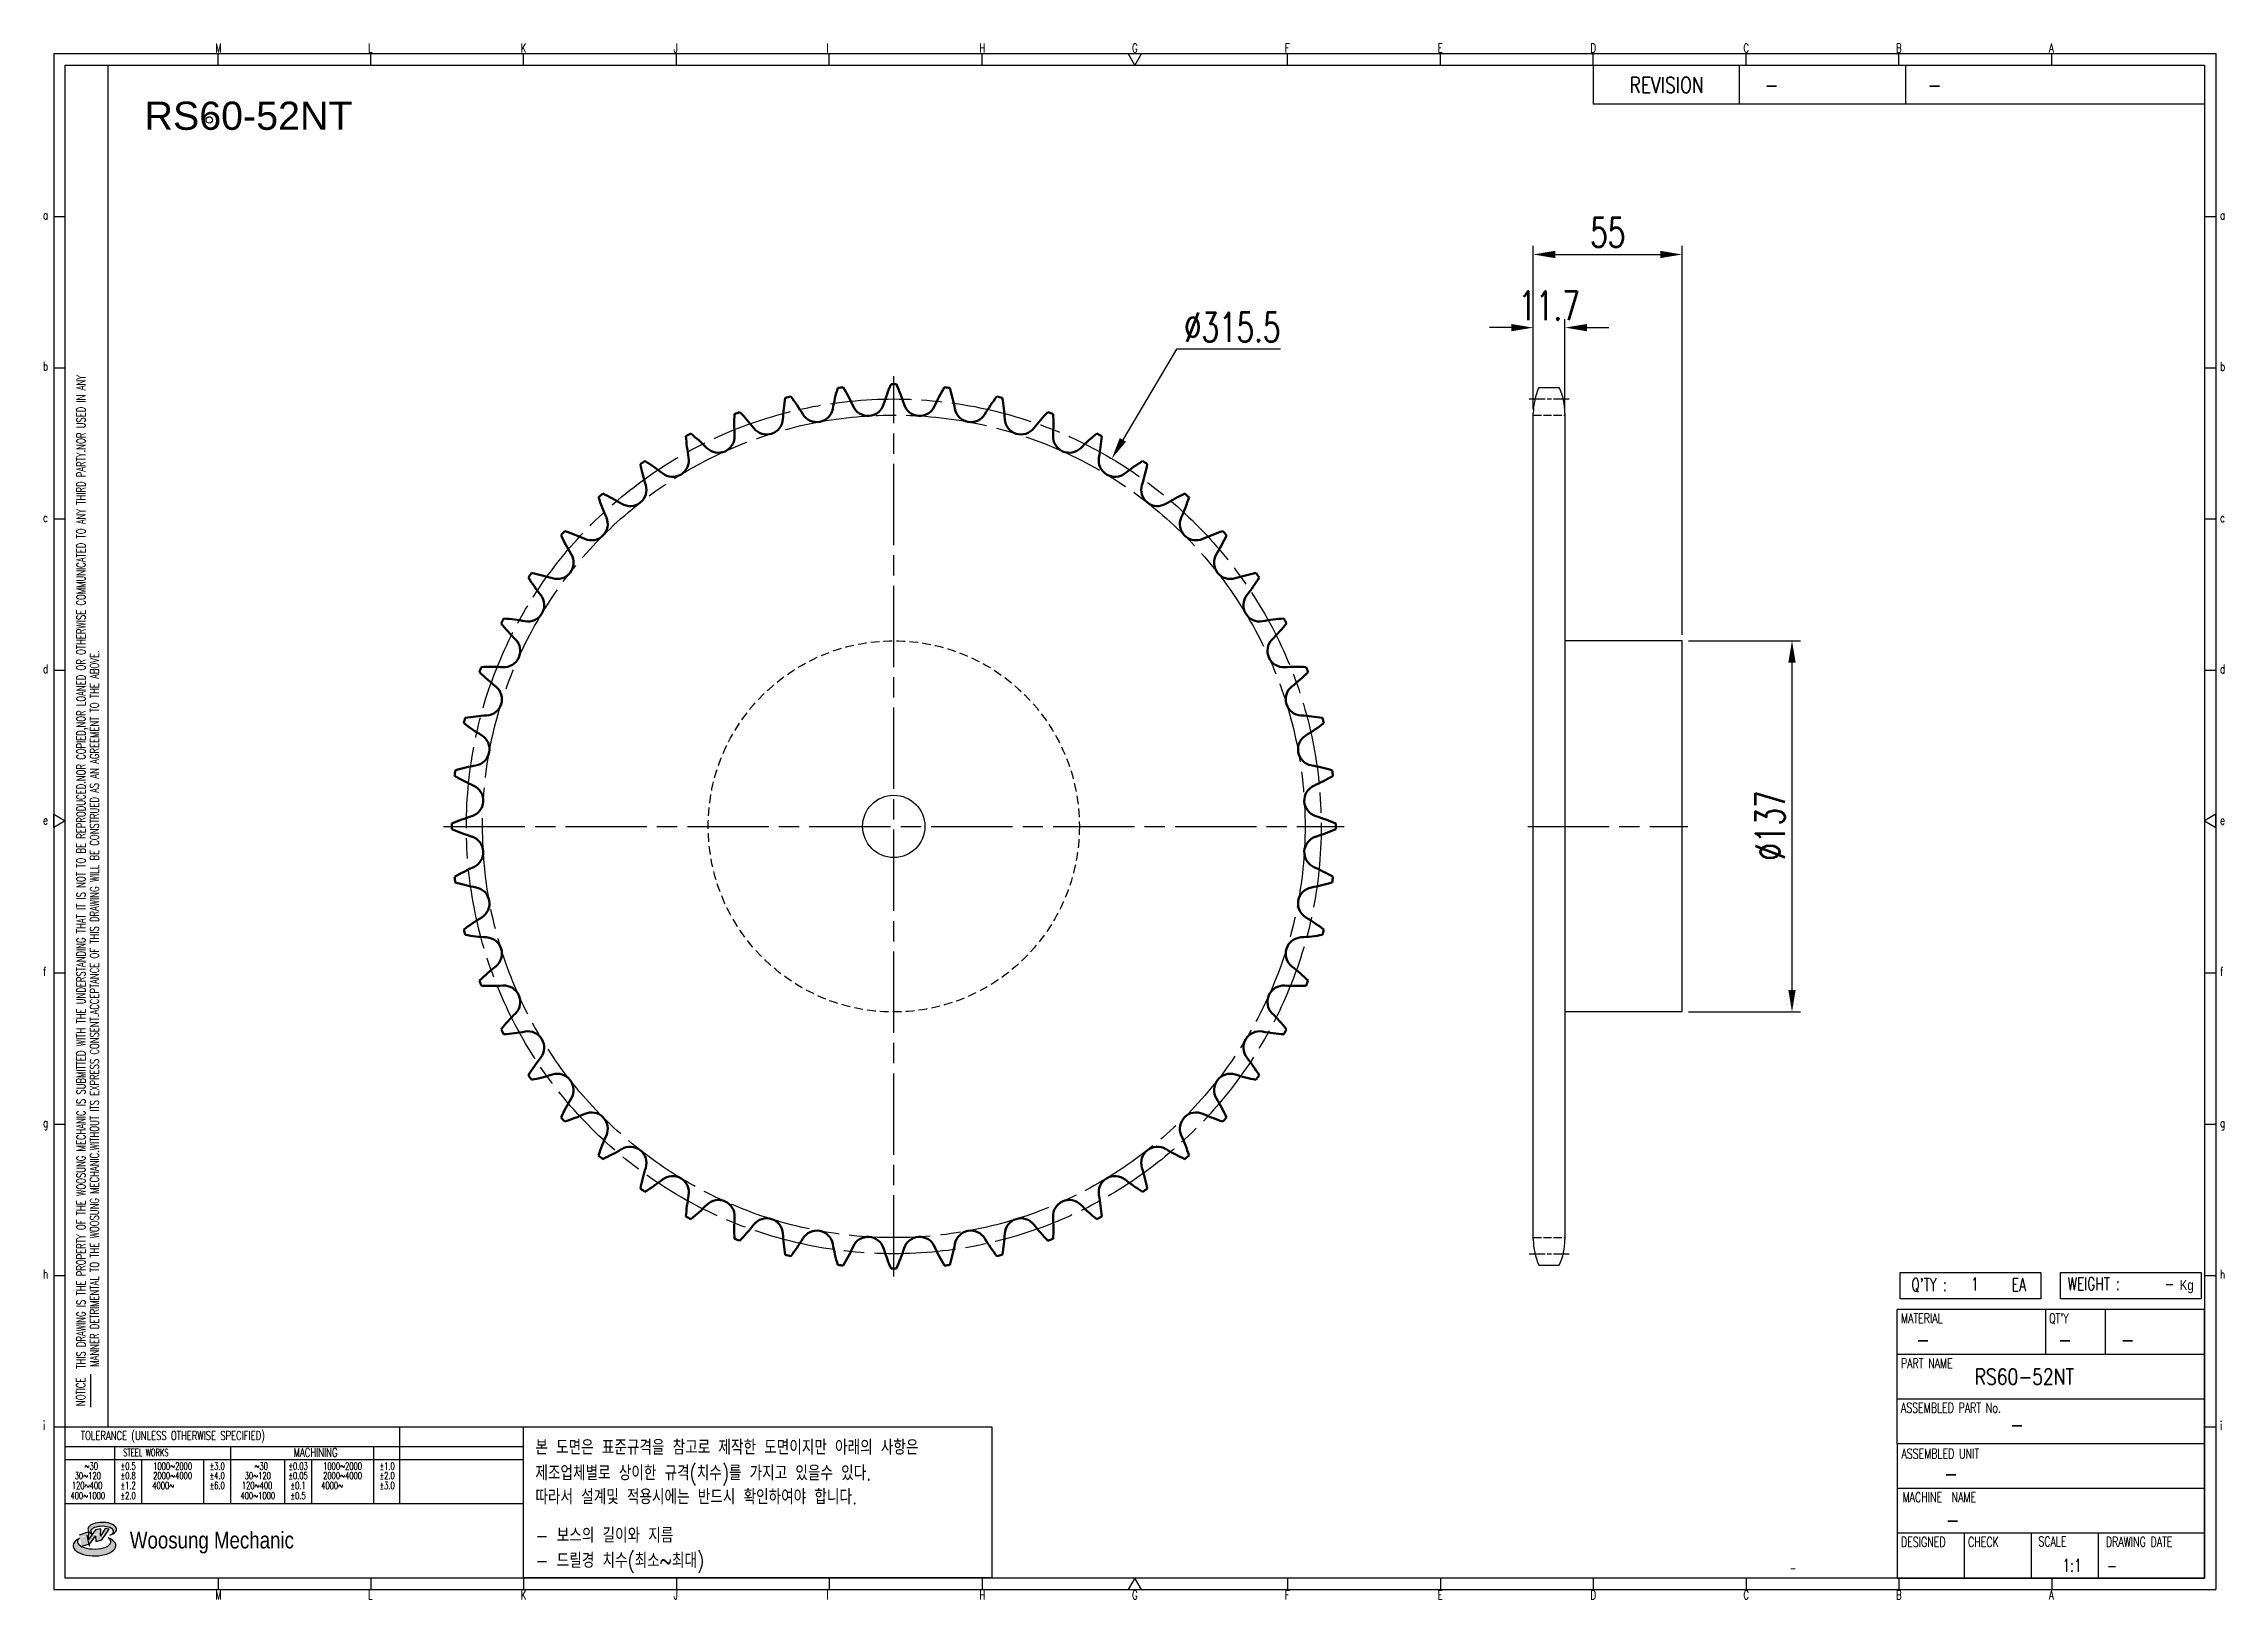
# Model space of a CAD drawing. Header units: millimetres. Extents: x 24103 to 24908, y 28 to 602.
import ezdxf
from ezdxf.enums import TextEntityAlignment as Align

# ---------------------------------------------------------------- set-up
doc = ezdxf.new("R2010")
doc.units = ezdxf.units.MM
for name, pattern in [('AM_ISO02W050', [7.5, 6, -1.5]), ('AM_ISO02W050x2', [3.75, 3, -0.75]), ('AM_ISO08W050', [18, 12, -1.5, 3, -1.5]), ('AM_ISO08W050x2', [9, 6, -0.75, 1.5, -0.75]), ('HIDDEN', [9.525, 6.35, -3.175])]:
    doc.linetypes.add(name, pattern=pattern)
for name, color, linetype, lineweight in [('AM_0N', 7, 'Continuous', 50), ('AM_3N', 6, 'AM_ISO02W050', 25), ('AM_7', 4, 'AM_ISO08W050', 25), ('AM_7N', 4, 'AM_ISO08W050', 25)]:
    doc.layers.add(name, color=color, linetype=linetype, lineweight=lineweight)
for name, color, linetype in [('HL', 2, 'HIDDEN'), ('S-DIM', 7, 'Continuous'), ('TITLE', 7, 'Continuous'), ('도면레이아웃', 7, 'Continuous')]:
    doc.layers.add(name, color=color, linetype=linetype)
doc.styles.add('HAN', font='ROMANS.shx', dxfattribs={"width": 0.7, "bigfont": 'whgtxt.shx'})
doc.styles.add('HKD_ST2', font='romans.shx', dxfattribs={"width": 0.7, "height": 4, "bigfont": '@extfont2.shx'})
doc.styles.add('HSG', font='SIMPLEX.shx', dxfattribs={"width": 0.7, "bigfont": 'HSG.shx'})
doc.styles.add('ROMANS', font='romans.shx', dxfattribs={"width": 0.7, "bigfont": 'whgtxt.shx'})
doc.styles.add('SLDTEXTSTYLE4', font='arial.ttf', dxfattribs={"width": 0.8})
doc.styles.get("Standard").update_dxf_attribs({"font": 'arial.ttf'})
doc.dimstyles.new('APP23', dxfattribs={"dimscale": 4.5, "dimtxt": 2.4, "dimasz": 1.8, "dimexe": 0.7, "dimexo": 0.5, "dimgap": 0.6, "dimtad": 1, "dimtoh": 1, "dimdec": 1, "dimrnd": 0.01, "dimzin": 9, "dimdsep": 46, "dimtxsty": 'HSG', "dimcen": 0, "dimclrd": 1, "dimclre": 1, "dimclrt": 256, "dimazin": 2, "dimtp": 1, "dimtm": 1, "dimtfac": 0.5, "dimtdec": 1, "dimtix": 1, "dimtofl": 0, "dimtmove": 0, "dimatfit": 3, "dimfxl": 0, "dimtvp": 1, "dimtolj": 2, "dimlwd": -1, "dimlwe": -1, "dimarcsym": 0})

# ---------------------------------------------------------------- blocks, each defined once
blk = doc.blocks.new('SUYWSHJH')
at = {"layer": '도면레이아웃'}
h = blk.add_hatch(color=10, dxfattribs=at)
h.paths.add_polyline_path([(1.544, 35.177), (1.554, 34.966), (1.779, 35.034), (2.054, 35.422), (1.908, 35.446), (1.728, 35.167), (1.741, 35.439), (1.547, 35.405), (1.292, 35.041), (1.295, 35.33), (0.943, 35.208), (1.03, 34.8), (1.336, 34.885)])
edge = h.paths.add_edge_path()
edge.add_ellipse((1.795, 35.421), major_axis=(-0.53, 0), ratio=0.487785, start_angle=122.36065, end_angle=403.39574)
edge.add_line((1.411, 35.244), (1.419, 35.261))
edge.add_ellipse((1.798, 35.344), major_axis=(-0.423, 0), ratio=0.444396, start_angle=131.58977, end_angle=386.19408, ccw=False)
edge = h.paths.add_edge_path()
edge.add_ellipse((1.512, 34.815), major_axis=(-0.793, 0), ratio=0.480113, start_angle=314.67633, end_angle=590.85213)
edge.add_ellipse((1.501, 34.958), major_axis=(-0.62, 0), ratio=0.43311, start_angle=331.7024, end_angle=574.42495, ccw=False)
for p, q in [((0, 90.118), (80.15, 90.118)), ((0, 90.118), (0, 33.191)), ((6.089, 89.693), (6.089, 90.118)), ((11.753, 89.693), (11.753, 90.118)), ((17.418, 89.693), (17.418, 90.118)), ((23.082, 89.693), (23.082, 90.118)), ((28.746, 89.693), (28.746, 90.118)), ((34.411, 89.693), (34.411, 90.118)), ((45.739, 89.693), (45.739, 90.118)), ((51.404, 89.693), (51.404, 90.118)), ((57.068, 89.693), (57.068, 90.118)), ((62.732, 89.693), (62.732, 90.118)), ((68.397, 89.693), (68.397, 90.118)), ((74.061, 89.693), (74.061, 90.118)), ((80.15, 90.118), (80.15, 33.191)), ((0, 84.085), (0.425, 84.085)), ((79.725, 84.085), (80.15, 84.085)), ((0, 78.478), (0.425, 78.478)), ((79.725, 78.478), (80.15, 78.478)), ((0, 72.87), (0.425, 72.87)), ((79.725, 72.87), (80.15, 72.87)), ((0, 67.262), (0.425, 67.262)), ((79.725, 67.262), (80.15, 67.262)), ((0, 56.047), (0.425, 56.047)), ((79.725, 56.047), (80.15, 56.047)), ((0, 50.439), (0.425, 50.439)), ((79.725, 50.439), (80.15, 50.439)), ((0, 44.832), (0.425, 44.832)), ((79.725, 44.832), (80.15, 44.832)), ((1.377, 39.947), (1.377, 41.174)), ((0, 39.224), (0.425, 39.224)), ((79.725, 39.224), (80.15, 39.224)), ((0, 33.191), (80.15, 33.191)), ((6.089, 33.616), (6.089, 33.191)), ((11.753, 33.616), (11.753, 33.191)), ((17.418, 33.616), (17.418, 33.191)), ((23.082, 33.616), (23.082, 33.191)), ((28.746, 33.616), (28.746, 33.191)), ((34.411, 33.616), (34.411, 33.191)), ((45.739, 33.616), (45.739, 33.191)), ((51.404, 33.616), (51.404, 33.191)), ((57.068, 33.616), (57.068, 33.191)), ((62.732, 33.616), (62.732, 33.191)), ((68.397, 33.616), (68.397, 33.191)), ((74.061, 33.616), (74.061, 33.191))]:
    blk.add_line(p, q)
at = {"color": 2}
for p, q in [((2.017, 39.224), (2.017, 89.693)), ((0.425, 39.224), (17.418, 39.224)), ((12.816, 39.224), (12.816, 36.382)), ((17.418, 33.616), (17.418, 39.224)), ((0.425, 38.487), (17.418, 38.487)), ((0.425, 38.012), (17.418, 38.012)), ((2.257, 38.487), (2.257, 36.382)), ((3.257, 38.012), (3.257, 36.382)), ((5.557, 38.012), (5.557, 36.382)), ((6.557, 38.5), (6.557, 36.382)), ((8.557, 38.012), (8.557, 36.382)), ((9.557, 38.026), (9.557, 36.382)), ((11.857, 38.487), (11.857, 36.382)), ((0.425, 36.382), (17.418, 36.382))]:
    blk.add_line(p, q, dxfattribs=at)
at = {"color": 6, "ltscale": 0.5}
for p, q in [((57.068, 89.693), (57.068, 88.246)), ((62.47, 89.693), (62.47, 88.246)), ((68.635, 89.693), (68.635, 88.246)), ((79.725, 88.246), (57.068, 88.246)), ((68.336, 38.59), (68.336, 43.563)), ((79.725, 43.563), (68.336, 43.563)), ((73.827, 43.563), (73.827, 41.905)), ((76.037, 43.563), (76.037, 41.905)), ((79.725, 38.59), (79.725, 43.563)), ((79.725, 41.905), (68.336, 41.905)), ((79.725, 40.248), (68.336, 40.248)), ((68.336, 38.59), (68.336, 33.616)), ((79.725, 38.59), (68.336, 38.59)), ((79.725, 33.616), (79.725, 38.59)), ((79.725, 36.932), (68.336, 36.932)), ((79.725, 35.274), (68.336, 35.274)), ((70.822, 33.616), (70.822, 35.274)), ((73.309, 33.616), (73.309, 35.274)), ((75.796, 33.616), (75.796, 35.274)), ((68.336, 33.616), (79.725, 33.616))]:
    blk.add_line(p, q, dxfattribs=at)
for points in [[(40.075, 89.693), (39.83, 90.118), (40.32, 90.118)], [(0.425, 89.693), (79.725, 89.693), (79.725, 33.616), (0.425, 33.616)], [(0.425, 61.679), (0, 61.433), (0, 61.924)], [(79.725, 61.679), (80.15, 61.433), (80.15, 61.924)], [(40.075, 33.616), (39.83, 33.191), (40.32, 33.191)]]:
    blk.add_lwpolyline(points, close=True)
at = {"layer": 'TITLE', "color": 20}
for p, q in [((68.449, 43.961), (68.449, 44.936)), ((68.449, 44.936), (73.654, 44.936)), ((73.654, 44.936), (73.654, 43.961)), ((74.39, 43.961), (74.39, 44.936)), ((74.39, 44.936), (79.595, 44.936)), ((79.595, 44.936), (79.595, 43.961)), ((73.654, 43.961), (68.449, 43.961)), ((79.595, 43.961), (74.39, 43.961))]:
    blk.add_line(p, q, dxfattribs=at)
at = {"layer": '도면레이아웃'}
for p, q in [((1.295, 35.33), (0.943, 35.208)), ((1.03, 34.8), (1.336, 34.885)), ((1.224, 35.208), (1.311, 34.8)), ((1.224, 35.208), (1.224, 35.208)), ((1.547, 35.405), (1.292, 35.041)), ((1.292, 35.041), (1.295, 35.33)), ((1.336, 34.885), (1.544, 35.177)), ((1.419, 35.261), (1.411, 35.244)), ((1.544, 35.177), (1.554, 34.966)), ((1.741, 35.439), (1.547, 35.405)), ((1.554, 34.966), (1.779, 35.034)), ((1.908, 35.446), (1.728, 35.167)), ((1.728, 35.167), (1.741, 35.439)), ((1.779, 35.034), (2.054, 35.422)), ((2.054, 35.422), (1.908, 35.446))]:
    blk.add_line(p, q, dxfattribs=at)
for centre, major_axis, ratio, start_param, end_param in [((1.795, 35.421), (-0.53, 0), 0.487785, 2.135596, 7.040584), ((1.512, 34.815), (-0.793, 0), 0.480113, 5.492138, 10.312315), ((1.501, 34.958), (-0.62, 0), 0.43311, 5.789299, 10.025607), ((1.798, 35.344), (-0.423, 0), 0.444396, 2.296675, 6.740358)]:
    blk.add_ellipse(centre, major_axis=major_axis, ratio=ratio, start_param=start_param, end_param=end_param, dxfattribs=at)
at = {"color": 4, "style": 'HKD_ST2', "width": 0.7}
for s, p in [('M', (5.988, 90.164)), ('L', (11.652, 90.164)), ('K', (17.316, 90.164)), ('J', (22.981, 90.164)), ('I', (28.645, 90.164)), ('H', (34.309, 90.164)), ('G', (39.974, 90.164)), ('F', (45.638, 90.164)), ('E', (51.302, 90.164)), ('D', (56.967, 90.164)), ('C', (62.631, 90.164)), ('B', (68.295, 90.164)), ('A', (73.96, 90.164)), ('a', (-0.395, 83.976)), ('a', (80.305, 83.97)), ('b', (-0.395, 78.368)), ('b', (80.305, 78.362)), ('c', (-0.395, 72.76)), ('c', (80.305, 72.754)), ('d', (-0.395, 67.153)), ('d', (80.305, 67.147)), ('e', (-0.395, 61.545)), ('e', (80.305, 61.539)), ('f', (-0.395, 55.937)), ('f', (80.305, 55.931)), ('g', (-0.395, 50.33)), ('g', (80.305, 50.324)), ('h', (-0.395, 44.722)), ('h', (80.305, 44.716)), ('i', (-0.395, 39.114)), ('i', (80.305, 39.108)), ('M', (5.988, 32.824)), ('L', (11.652, 32.824)), ('K', (17.316, 32.824)), ('J', (22.981, 32.824)), ('I', (28.645, 32.824)), ('H', (34.309, 32.824)), ('G', (39.974, 32.824)), ('F', (45.638, 32.824)), ('E', (51.302, 32.824)), ('D', (56.967, 32.824)), ('C', (62.631, 32.824)), ('B', (68.295, 32.824)), ('A', (73.96, 32.824))]:
    blk.add_text(s, height=0.326, dxfattribs=at).set_placement(p)
for s, height, style, width, p in [('REVISION', 0.5806, 'HAN', 0.8, (58.415, 88.664)), ('-', 0.581, 'HAN', 0.8, (63.426, 88.664)), ('-', 0.581, 'HAN', 0.8, (69.468, 88.664)), ("Q'TY : ", 0.4746, 'HKD_ST2', 0.7, (68.857, 44.253)), ('1', 0.475, 'HKD_ST2', 0.7, (71.071, 44.275)), ('EA', 0.4746, 'HKD_ST2', 0.7, (72.578, 44.253)), ('WEIGHT : ', 0.4746, 'HKD_ST2', 0.7, (74.65, 44.286)), ('-', 0.581, 'HAN', 0.8, (69.029, 42.157)), ('-', 0.581, 'HAN', 0.8, (74.289, 42.157)), ('-', 0.581, 'HAN', 0.8, (76.623, 42.157)), ('-', 0.581, 'HAN', 0.8, (72.515, 39.013)), ('-', 0.581, 'HAN', 0.8, (70.067, 37.189)), ('-', 0.581, 'HAN', 0.8, (70.126, 35.48)), ('1:1', 0.4746, 'HKD_ST2', 0.7, (74.458, 33.848)), ('-', 0.475, 'HKD_ST2', 0.7, (76.112, 33.837))]:
    blk.add_text(s, height=height, dxfattribs=dict(style=style, width=width)).set_placement(p)
at = {"color": 6, "style": 'HKD_ST2', "width": 0.7}
for s, p in [(' THIS DRAWING IS THE PROPERTY OF THE WOOSUNG MECHANIC IS SUBMITTED WITH THE UNDERSTANDING THAT IT IS NOT TO BE REPRODUCED.NOR COPIED,NOR LOANED OR OTHERWISE COMMUNICATED TO ANY THIRD PARTY.NOR USED IN ANY', (1.173, 41.217)), ('MANNER DETRIMENTAL TO THE WOOSUNG MECHANIC.WITHOUT ITS EXPRESS CONSENT.ACCEPTANCE OF THIS DRAWING WILL BE CONSTRUED AS AN AGREEMENT TO THE ABOVE.', (1.672, 41.447))]:
    blk.add_text(s, height=0.326266, rotation=90, dxfattribs=at).set_placement(p)
at = {"style": 'HKD_ST2', "width": 0.7}
blk.add_text('-', height=0.475, dxfattribs=at).set_placement((78.613, 44.286), align=Align.RIGHT)
at = {"color": 4, "style": 'HKD_ST2', "width": 0.7}
for s, height, p in [('MATERIAL', 0.3651, (68.474, 43.425)), ("QT'Y", 0.3651, (73.965, 43.425)), ('PART NAME', 0.3651, (68.474, 41.756)), ('ASSEMBLED PART No.', 0.36511, (68.474, 40.109)), ('ASSEMBLED UNIT', 0.36511, (68.49, 38.408)), ('MACHINE  NAME', 0.36511, (68.532, 36.794)), ('DESIGNED', 0.3651, (68.474, 35.136)), ('CHECK', 0.3651, (70.961, 35.136)), ('SCALE', 0.3651, (73.566, 35.153)), ('DRAWING DATE', 0.36511, (76.071, 35.141))]:
    blk.add_text(s, height=height, dxfattribs=at).set_placement(p, align=Align.TOP_LEFT)
at = {"style": 'HKD_ST2', "width": 0.7}
blk.add_text('NOTICE', height=0.3263, rotation=90, dxfattribs=at).set_placement((1.163, 39.988))
for s, height, style, width, p in [('TOLERANCE (UNLESS OTHERWISE SPECIFIED)', 0.32627, 'HKD_ST2', 0.7, (4.417, 38.896)), ('-', 0.326, 'ROMANS', 0.65, (64.469, 33.975))]:
    blk.add_text(s, height=height, dxfattribs=dict(style=style, width=width)).set_placement(p, align=Align.MIDDLE_CENTER)
at = {"color": 4, "style": 'HKD_ST2', "width": 0.7}
for s, height, p in [('STEEL WORKS', 0.26101, (3.416, 38.268)), ('MACHINING', 0.3263, (9.707, 38.27)), ('%%P0.5', 0.261, (2.757, 37.762)), ('%%P0.8', 0.261, (2.757, 37.411)), ('%%P3.0', 0.261, (6.057, 37.762)), ('%%P4.0', 0.261, (6.057, 37.411)), ('%%P0.03', 0.261, (9.057, 37.762)), ('%%P0.05', 0.261, (9.057, 37.411)), ('%%P1.0', 0.261, (12.357, 37.762)), ('%%P2.0', 0.261, (12.357, 37.411)), ('%%P1.2', 0.261, (2.757, 37.045)), ('%%P2.0', 0.261, (2.757, 36.67)), ('%%P6.0', 0.261, (6.057, 37.045)), ('%%P0.1', 0.261, (9.057, 37.045)), ('%%P0.5', 0.261, (9.057, 36.67)), ('%%P3.0', 0.261, (12.357, 37.045))]:
    blk.add_text(s, height=height, dxfattribs=at).set_placement(p, align=Align.MIDDLE)
for s, height, p in [('30%%126120', 0.261, (1.263, 37.411)), ('%%12630', 0.261, (1.389, 37.762)), ('2000%%1264000', 0.26101, (4.407, 37.411)), ('1000%%1262000', 0.26101, (4.407, 37.762)), ('30%%126120', 0.261, (7.563, 37.411)), ('%%12630', 0.261, (7.689, 37.762)), ('2000%%1264000', 0.26101, (10.707, 37.411)), ('1000%%1262000', 0.26101, (10.707, 37.762)), ('400%%1261000', 0.26101, (1.263, 36.67)), ('120%%126400', 0.26101, (1.237, 37.045)), ('4000%%126', 0.261, (4.061, 37.045)), ('400%%1261000', 0.26101, (7.563, 36.67)), ('120%%126400', 0.26101, (7.537, 37.045)), ('4000%%126', 0.261, (10.321, 37.045))]:
    blk.add_text(s, height=height, dxfattribs=at).set_placement(p, align=Align.MIDDLE_CENTER)
at = {"color": 1, "style": 'SLDTEXTSTYLE4', "width": 0.8}
blk.add_text('Woosung Mechanic', height=0.61957, dxfattribs=at).set_placement((2.822, 34.711))
at = {"layer": 'TITLE', "width": 0.8}
blk.add_text('Kg', height=0.3789, dxfattribs=at).set_placement((78.807, 44.286))
blk = doc.blocks.new('*D2')
at = {"layer": 'Defpoints', "color": 0, "transparency": 16777216}
for p in [(24497.22, 449.02), (24336.35, 177.6)]:
    blk.add_point(p, dxfattribs=at)
at = {"layer": 'S-DIM', "color": 1, "transparency": 16777216}
for p, q in [((24521.18, 489.45), (24501.35, 455.99)), ((24559.52, 489.45), (24521.18, 489.45))]:
    blk.add_line(p, q, dxfattribs=at)
blk.add_solid([(24500.19, 456.67), (24502.51, 455.3), (24497.22, 449.02)], dxfattribs=at)
at = {"layer": 'S-DIM', "transparency": 16777216, "insert": (24541.7, 497.55), "char_height": 10.8, "attachment_point": 5, "style": 'HSG'}
blk.add_mtext('\\A2;∅315.5', dxfattribs=at)
blk = doc.blocks.new('*D3')
at = {"layer": 'Defpoints', "color": 0, "transparency": 16777216}
for p in [(24664.52, 497.4), (24652.82, 465.11), (24664.52, 465.11)]:
    blk.add_point(p, dxfattribs=at)
at = {"layer": 'S-DIM', "color": 1, "transparency": 16777216}
for p, q in [((24652.82, 467.36), (24652.82, 500.55)), ((24664.52, 467.36), (24664.52, 500.55)), ((24644.72, 497.4), (24636.62, 497.4)), ((24672.62, 497.4), (24680.72, 497.4))]:
    blk.add_line(p, q, dxfattribs=at)
for points in [[(24644.72, 498.75), (24644.72, 496.05), (24652.82, 497.4)], [(24672.62, 498.75), (24672.62, 496.05), (24664.52, 497.4)]]:
    blk.add_solid(points, dxfattribs=at)
at = {"layer": 'S-DIM', "transparency": 16777216, "insert": (24658.67, 505.5), "char_height": 10.8, "attachment_point": 5, "style": 'HSG'}
blk.add_mtext('\\A2;11.7', dxfattribs=at)
blk = doc.blocks.new('*D4')
at = {"layer": 'Defpoints', "color": 0, "transparency": 16777216}
for p in [(24707.82, 524.4), (24652.82, 465.11), (24707.82, 381.81)]:
    blk.add_point(p, dxfattribs=at)
at = {"layer": 'S-DIM', "color": 1, "transparency": 16777216}
for p, q in [((24652.82, 467.36), (24652.82, 527.55)), ((24660.92, 524.4), (24699.72, 524.4)), ((24707.82, 384.06), (24707.82, 527.55))]:
    blk.add_line(p, q, dxfattribs=at)
for points in [[(24660.92, 525.75), (24660.92, 523.05), (24652.82, 524.4)], [(24699.72, 525.75), (24699.72, 523.05), (24707.82, 524.4)]]:
    blk.add_solid(points, dxfattribs=at)
at = {"layer": 'S-DIM', "transparency": 16777216, "insert": (24680.32, 532.5), "char_height": 10.8, "attachment_point": 5, "style": 'HSG'}
blk.add_mtext('\\A2;55', dxfattribs=at)
blk = doc.blocks.new('*D5')
at = {"layer": 'Defpoints', "color": 0, "transparency": 16777216}
for p in [(24707.82, 381.81), (24707.82, 244.81), (24748.32, 244.81)]:
    blk.add_point(p, dxfattribs=at)
at = {"layer": 'S-DIM', "color": 1, "transparency": 16777216}
for p, q in [((24710.07, 381.81), (24751.47, 381.81)), ((24748.32, 373.71), (24748.32, 252.91)), ((24710.07, 244.81), (24751.47, 244.81))]:
    blk.add_line(p, q, dxfattribs=at)
for points in [[(24746.97, 373.71), (24749.67, 373.71), (24748.32, 381.81)], [(24746.97, 252.91), (24749.67, 252.91), (24748.32, 244.81)]]:
    blk.add_solid(points, dxfattribs=at)
at = {"layer": 'S-DIM', "transparency": 16777216, "insert": (24740.22, 313.63), "char_height": 10.8, "attachment_point": 5, "rotation": 90, "style": 'HSG'}
blk.add_mtext('\\A2;%%c137', dxfattribs=at)

msp = doc.modelspace()

# ---------------------------------------------------------------- linework, layer by layer
for p, q in [((24654.9, 475.27), (24662.43, 475.27)), ((24652.82, 160.85), (24652.82, 465.77)), ((24664.52, 465.77), (24664.52, 160.85)), ((24707.82, 381.81), (24664.52, 381.81)), ((24707.82, 244.81), (24707.82, 381.81)), ((24707.82, 244.81), (24664.52, 244.81)), ((24654.9, 151.35), (24662.43, 151.35))]:
    msp.add_line(p, q)
at = {"color": 4}
msp.add_lwpolyline([(24280.14, 91.73), (24453.01, 91.73), (24453.01, 35.89), (24280.14, 35.89)], close=True, dxfattribs=at)
for centre, radius in [((24164.11, 574.04), 1.2), ((24416.78, 313.31), 11.5)]:
    msp.add_circle(centre, radius)
for centre, start, end in [((24675.52, 465.77), 155.25994, 180), ((24641.82, 465.77), 0, 24.74006), ((24675.52, 160.85), 180, 204.74006), ((24641.82, 160.85), 335.25994, 0)]:
    msp.add_arc(centre, 22.7, start, end)
at = {"layer": 'AM_0N'}
for centre, radius, start, end in [((24470.14, 453.41), 77.18, 163.61634, 169.51923), ((24416.78, 313.31), 163.18, 96.56322, 97.28293), ((24331.45, 436.57), 77.18, 24.32692, 30.22982), ((24486.64, 445.95), 77.18, 156.69326, 162.59615), ((24416.78, 313.31), 163.18, 89.64014, 90.35986), ((24346.93, 445.95), 77.18, 17.40385, 23.30674), ((24502.12, 436.57), 77.18, 149.77018, 155.67308), ((24416.78, 313.31), 163.18, 82.71707, 83.43678), ((24363.43, 453.41), 77.18, 10.48077, 16.38366), ((24452.86, 458.82), 77.18, 170.53941, 176.44231), ((24416.78, 313.31), 163.18, 103.4863, 104.20601), ((24317.22, 425.38), 77.18, 31.25, 37.1529), ((24388.34, 468.54), 6.01, 211.25, 349.51923), ((24407.26, 470.84), 6.01, 204.32692, 342.59615), ((24426.31, 470.84), 6.01, 197.40385, 335.67308), ((24445.23, 468.54), 6.01, 190.48077, 328.75), ((24516.35, 425.38), 77.18, 142.8471, 148.75), ((24416.78, 313.31), 163.18, 75.79399, 76.5137), ((24380.7, 458.82), 77.18, 3.55769, 9.46059), ((24435.06, 462.1), 77.18, 177.46249, 183.36538), ((24416.78, 313.31), 163.18, 110.40938, 111.12909), ((24304.43, 412.56), 77.18, 38.17308, 44.07597), ((24369.83, 463.98), 6.01, 218.17308, 356.44231), ((24463.73, 463.98), 6.01, 183.55769, 321.82692), ((24529.14, 412.56), 77.18, 135.92403, 141.82692), ((24416.78, 313.31), 163.18, 68.87091, 69.59062), ((24398.51, 462.1), 77.18, 356.63462, 2.53751), ((24416.78, 313.31), 163.18, 117.33245, 118.05216), ((24416.99, 463.22), 77.18, 184.38557, 190.28846), ((24293.29, 398.3), 77.18, 45.09615, 50.99905), ((24352.02, 457.22), 6.01, 225.09615, 3.36538), ((24481.55, 457.22), 6.01, 176.63462, 314.90385), ((24540.28, 398.3), 77.18, 129.00095, 134.90385), ((24416.78, 313.31), 163.18, 61.94784, 62.66755), ((24416.57, 463.22), 77.18, 349.71154, 355.61443), ((24416.78, 313.31), 163.18, 124.25553, 124.97524), ((24398.92, 462.15), 77.18, 191.30864, 197.21154), ((24283.95, 382.79), 77.18, 52.01923, 57.92213), ((24335.14, 448.36), 6.01, 232.01923, 10.28846), ((24498.43, 448.36), 6.01, 169.71154, 307.98077), ((24549.62, 382.79), 77.18, 122.07787, 127.98077), ((24434.65, 462.15), 77.18, 342.78846, 348.69136), ((24416.78, 313.31), 163.18, 55.02476, 55.74447), ((24416.78, 313.31), 163.18, 131.17861, 131.89832), ((24381.11, 458.92), 77.18, 198.23172, 204.13462), ((24276.54, 366.27), 77.18, 58.94231, 64.8452), ((24319.46, 437.54), 6.01, 238.94231, 17.21154), ((24514.11, 437.54), 6.01, 162.78846, 301.05769), ((24557.03, 366.27), 77.18, 115.1548, 121.05769), ((24452.46, 458.92), 77.18, 335.86538, 341.76828), ((24416.78, 313.31), 163.18, 48.10168, 48.82139), ((24305.19, 424.9), 6.01, 245.86538, 24.13462), ((24528.38, 424.9), 6.01, 155.86538, 294.13462), ((24416.78, 313.31), 163.18, 138.10168, 138.82139), ((24363.82, 453.55), 77.18, 205.1548, 211.05769), ((24271.18, 348.98), 77.18, 65.86538, 71.76828), ((24562.39, 348.98), 77.18, 108.23172, 114.13462), ((24469.75, 453.55), 77.18, 328.94231, 334.8452), ((24416.78, 313.31), 163.18, 41.17861, 41.89832), ((24292.56, 410.64), 6.01, 252.78846, 31.05769), ((24541.01, 410.64), 6.01, 148.94231, 287.21154), ((24416.78, 313.31), 163.18, 145.02476, 145.74447), ((24347.3, 446.15), 77.18, 212.07787, 217.98077), ((24267.94, 331.17), 77.18, 72.78846, 78.69136), ((24565.63, 331.17), 77.18, 101.30864, 107.21154), ((24486.27, 446.15), 77.18, 322.01923, 327.92213), ((24416.78, 313.31), 163.18, 34.25553, 34.97524), ((24281.73, 394.95), 6.01, 259.71154, 37.98077), ((24551.84, 394.95), 6.01, 142.01923, 280.28846), ((24416.78, 313.31), 163.18, 151.94784, 152.66755), ((24331.8, 436.8), 77.18, 219.00095, 224.90385), ((24266.87, 313.1), 77.18, 79.71154, 85.61443), ((24566.7, 313.1), 77.18, 94.38557, 100.28846), ((24501.77, 436.8), 77.18, 315.09615, 320.99905), ((24416.78, 313.31), 163.18, 27.33245, 28.05216), ((24272.87, 378.08), 6.01, 266.63462, 44.90385), ((24560.7, 378.08), 6.01, 135.09615, 273.36538), ((24416.78, 313.31), 163.18, 158.87091, 159.59062), ((24267.99, 295.03), 77.18, 86.63462, 92.53751), ((24565.58, 295.03), 77.18, 87.46249, 93.36538), ((24416.78, 313.31), 163.18, 20.40938, 21.12909), ((24317.53, 425.66), 77.18, 225.92403, 231.82692), ((24266.12, 360.26), 6.01, 273.55769, 51.82692), ((24567.45, 360.26), 6.01, 128.17308, 266.44231), ((24516.04, 425.66), 77.18, 308.17308, 314.07597), ((24271.28, 277.23), 77.18, 93.55769, 99.46059), ((24562.29, 277.23), 77.18, 80.53941, 86.44231), ((24416.78, 313.31), 163.18, 165.79399, 166.5137), ((24304.71, 412.88), 77.18, 232.8471, 238.75), ((24261.55, 341.76), 6.01, 280.48077, 58.75), ((24572.01, 341.76), 6.01, 121.25, 259.51923), ((24528.86, 412.88), 77.18, 301.25, 307.1529), ((24416.78, 313.31), 163.18, 13.4863, 14.20601), ((24416.78, 313.31), 163.18, 172.71707, 173.43678), ((24293.53, 398.64), 77.18, 239.77018, 245.67308), ((24276.69, 259.95), 77.18, 100.48077, 106.38366), ((24556.88, 259.95), 77.18, 73.61634, 79.51923), ((24540.04, 398.64), 77.18, 294.32692, 300.22982), ((24416.78, 313.31), 163.18, 6.56322, 7.28293), ((24259.26, 322.84), 6.01, 287.40385, 65.67308), ((24574.31, 322.84), 6.01, 114.32692, 252.59615), ((24416.78, 313.31), 163.18, 179.64014, 180.35986), ((24284.14, 243.45), 77.18, 107.40385, 113.30674), ((24549.43, 243.45), 77.18, 66.69326, 72.59615), ((24416.78, 313.31), 163.18, 359.64014, 0.35986), ((24284.14, 383.16), 77.18, 246.69326, 252.59615), ((24259.26, 303.78), 6.01, 294.32692, 72.59615), ((24574.31, 303.78), 6.01, 107.40385, 245.67308), ((24549.43, 383.16), 77.18, 287.40385, 293.30674), ((24293.53, 227.98), 77.18, 114.32692, 120.22982), ((24540.04, 227.98), 77.18, 59.77018, 65.67308), ((24416.78, 313.31), 163.18, 186.56322, 187.28293), ((24276.69, 366.67), 77.18, 253.61634, 259.51923), ((24261.55, 284.86), 6.01, 301.25, 79.51923), ((24572.01, 284.86), 6.01, 100.48077, 238.75), ((24556.88, 366.67), 77.18, 280.48077, 286.38366), ((24416.78, 313.31), 163.18, 352.71707, 353.43678), ((24304.71, 213.74), 77.18, 121.25, 127.1529), ((24416.78, 313.31), 163.18, 193.4863, 194.20601), ((24528.86, 213.74), 77.18, 52.8471, 58.75), ((24416.78, 313.31), 163.18, 345.79399, 346.5137), ((24271.28, 349.39), 77.18, 260.53941, 266.44231), ((24266.12, 266.36), 6.01, 308.17308, 86.44231), ((24567.45, 266.36), 6.01, 93.55769, 231.82692), ((24562.29, 349.39), 77.18, 273.55769, 279.46059), ((24317.53, 200.96), 77.18, 128.17308, 134.07597), ((24516.04, 200.96), 77.18, 45.92403, 51.82692), ((24416.78, 313.31), 163.18, 200.40938, 201.12909), ((24267.99, 331.59), 77.18, 267.46249, 273.36538), ((24272.87, 248.54), 6.01, 315.09615, 93.36538), ((24560.7, 248.54), 6.01, 86.63462, 224.90385), ((24565.58, 331.59), 77.18, 266.63462, 272.53751), ((24416.78, 313.31), 163.18, 338.87091, 339.59062), ((24331.8, 189.81), 77.18, 135.09615, 140.99905), ((24501.77, 189.81), 77.18, 39.00095, 44.90385), ((24416.78, 313.31), 163.18, 207.33245, 208.05216), ((24266.87, 313.52), 77.18, 274.38557, 280.28846), ((24281.73, 231.67), 6.01, 322.01923, 100.28846), ((24551.84, 231.67), 6.01, 79.71154, 217.98077), ((24566.7, 313.52), 77.18, 259.71154, 265.61443), ((24416.78, 313.31), 163.18, 331.94784, 332.66755), ((24347.3, 180.47), 77.18, 142.01923, 147.92213), ((24486.27, 180.47), 77.18, 32.07787, 37.98077), ((24416.78, 313.31), 163.18, 214.25553, 214.97524), ((24267.94, 295.45), 77.18, 281.30864, 287.21154), ((24292.56, 215.98), 6.01, 328.94231, 107.21154), ((24541.01, 215.98), 6.01, 72.78846, 211.05769), ((24565.63, 295.45), 77.18, 252.78846, 258.69136), ((24416.78, 313.31), 163.18, 325.02476, 325.74447), ((24363.82, 173.06), 77.18, 148.94231, 154.8452), ((24469.75, 173.06), 77.18, 25.1548, 31.05769), ((24416.78, 313.31), 163.18, 221.17861, 221.89832), ((24271.18, 277.64), 77.18, 288.23172, 294.13462), ((24305.19, 201.72), 6.01, 335.86538, 114.13462), ((24528.38, 201.72), 6.01, 65.86538, 204.13462), ((24562.39, 277.64), 77.18, 245.86538, 251.76828), ((24416.78, 313.31), 163.18, 318.10168, 318.82139), ((24381.11, 167.7), 77.18, 155.86538, 161.76828), ((24276.54, 260.35), 77.18, 295.1548, 301.05769), ((24319.46, 189.08), 6.01, 342.78846, 121.05769), ((24514.11, 189.08), 6.01, 58.94231, 197.21154), ((24557.03, 260.35), 77.18, 238.94231, 244.8452), ((24452.46, 167.7), 77.18, 18.23172, 24.13462), ((24416.78, 313.31), 163.18, 228.10168, 228.82139), ((24398.92, 164.46), 77.18, 162.78846, 168.69136), ((24434.65, 164.46), 77.18, 11.30864, 17.21154), ((24416.78, 313.31), 163.18, 311.17861, 311.89832), ((24416.78, 313.31), 163.18, 235.02476, 235.74447), ((24283.95, 243.83), 77.18, 302.07787, 307.98077), ((24335.14, 178.25), 6.01, 349.71154, 127.98077), ((24416.99, 163.4), 77.18, 169.71154, 175.61443), ((24498.43, 178.25), 6.01, 52.01923, 190.28846), ((24416.57, 163.4), 77.18, 4.38557, 10.28846), ((24549.62, 243.83), 77.18, 232.01923, 237.92213), ((24416.78, 313.31), 163.18, 304.25553, 304.97524), ((24416.78, 313.31), 163.18, 241.94784, 242.66755), ((24293.29, 228.32), 77.18, 309.00095, 314.90385), ((24352.02, 169.4), 6.01, 356.63462, 134.90385), ((24435.06, 164.51), 77.18, 176.63462, 182.53751), ((24481.55, 169.4), 6.01, 45.09615, 183.36538), ((24398.51, 164.51), 77.18, 357.46249, 3.36538), ((24540.28, 228.32), 77.18, 225.09615, 230.99905), ((24416.78, 313.31), 163.18, 297.33245, 298.05216), ((24416.78, 313.31), 163.18, 248.87091, 249.59062), ((24304.43, 214.06), 77.18, 315.92403, 321.82692), ((24369.83, 162.64), 6.01, 3.55769, 141.82692), ((24452.86, 167.8), 77.18, 183.55769, 189.46059), ((24317.22, 201.24), 77.18, 322.8471, 328.75), ((24388.34, 158.08), 6.01, 10.48077, 148.75), ((24407.26, 155.78), 6.01, 17.40385, 155.67308), ((24426.31, 155.78), 6.01, 24.32692, 162.59615), ((24445.23, 158.08), 6.01, 31.25, 169.51923), ((24516.35, 201.24), 77.18, 211.25, 217.1529), ((24380.7, 167.8), 77.18, 350.53941, 356.44231), ((24463.73, 162.64), 6.01, 38.17308, 176.44231), ((24529.14, 214.06), 77.18, 218.17308, 224.07597), ((24416.78, 313.31), 163.18, 290.40938, 291.12909), ((24416.78, 313.31), 163.18, 255.79399, 256.5137), ((24470.14, 173.21), 77.18, 190.48077, 196.38366), ((24331.45, 190.05), 77.18, 329.77018, 335.67308), ((24486.64, 180.67), 77.18, 197.40385, 203.30674), ((24346.93, 180.67), 77.18, 336.69326, 342.59615), ((24502.12, 190.05), 77.18, 204.32692, 210.22982), ((24363.43, 173.21), 77.18, 343.61634, 349.51923), ((24416.78, 313.31), 163.18, 283.4863, 284.20601), ((24416.78, 313.31), 163.18, 262.71707, 263.43678), ((24416.78, 313.31), 163.18, 269.64014, 270.35986), ((24416.78, 313.31), 163.18, 276.56322, 277.28293)]:
    msp.add_arc(centre, radius, start, end, dxfattribs=at)
at = {"layer": 'AM_3N', "linetype": 'AM_ISO02W050x2'}
for p, q in [((24652.82, 465.11), (24664.52, 465.11)), ((24652.82, 161.51), (24664.52, 161.51))]:
    msp.add_line(p, q, dxfattribs=at)
at = {"layer": 'AM_7', "linetype": 'AM_ISO08W050x2', "ltscale": 5}
for p, q in [((24416.78, 147.13), (24416.78, 479.49)), ((24250.6, 313.31), (24582.97, 313.31)), ((24650.82, 313.31), (24709.82, 313.31))]:
    msp.add_line(p, q, dxfattribs=at)
for radius in [157.75, 151.8]:
    msp.add_circle((24416.78, 313.31), radius, dxfattribs=at)
at = {"layer": 'AM_7N', "linetype": 'AM_ISO08W050x2'}
for p, q in [((24651.25, 471.06), (24666.08, 471.06)), ((24651.25, 155.55), (24666.08, 155.55))]:
    msp.add_line(p, q, dxfattribs=at)
at = {"layer": 'HL', "ltscale": 0.5}
msp.add_circle((24416.78, 313.31), 68.5, dxfattribs=at)

# ---------------------------------------------------------------- block references
at = {"xscale": 9.95785099512548, "yscale": 9.95785099512548, "zscale": 9.95785099512548}
msp.add_blockref('SUYWSHJH', (24106.7, -298.86), dxfattribs=at)

# ---------------------------------------------------------------- texts
at = {"color": 2}
msp.add_text('RS60-52NT', height=10.405, dxfattribs=at).set_placement((24140.22, 570.41))
at = {"style": 'HAN', "width": 0.8}
msp.add_text('RS60-52NT', height=5.782, dxfattribs=at).set_placement((24815.77, 107.28))
at = {"color": 4, "style": 'HAN', "width": 0.8}
for s, p in [('본 도면은 표준규격을 참고로 제작한 도면이지만 아래의 사항은', (24284.48, 81.39)), ('제조업체별로 상이한 규격(치수)를 가지고 있을수 있다.', (24284.48, 71.91)), ('따라서 설계및 적용시에는 반드시 확인하여야 합니다.', (24284.48, 63.1)), ('- 보스의 길이와 지름', (24284.48, 48.92)), ('- 드릴경 치수(최소~최대)', (24284.48, 39.6))]:
    msp.add_text(s, height=5.4705, dxfattribs=at).set_placement(p)

# ---------------------------------------------------------------- dimensions: what is measured, and where the dimension line sits
at = {"layer": 'S-DIM'}
dim = msp.add_linear_dim(base=(24707.82, 524.4), p1=(24652.82, 465.11), p2=(24707.82, 381.81), dimstyle='APP23', dxfattribs=at)
dim.commit()
dim.dimension.update_dxf_attribs({"geometry": '*D4', "text_midpoint": (24680.32, 532.5)})
dim = msp.add_linear_dim(base=(24664.52, 497.4), p1=(24652.82, 465.11), p2=(24664.52, 465.11), dimstyle='APP23', dxfattribs=at)
dim.commit()
dim.dimension.update_dxf_attribs({"geometry": '*D3', "text_midpoint": (24658.67, 497.4), "dimtype": 128})
dim = msp.add_diameter_dim_2p(p1=(24336.35, 177.6), p2=(24497.22, 449.02), dimstyle='APP23', dxfattribs=at)
dim.commit()
dim.dimension.update_dxf_attribs({"geometry": '*D2', "text_midpoint": (24541.7, 489.45), "dimtype": 131})
dim = msp.add_linear_dim(base=(24748.32, 244.81), p1=(24707.82, 381.81), p2=(24707.82, 244.81), angle=90, text='%%c<>', dimstyle='APP23', dxfattribs=at)
dim.commit()
dim.dimension.update_dxf_attribs({"geometry": '*D5', "text_midpoint": (24748.32, 313.63), "dimtype": 128})

doc.saveas('drawing.dxf')
